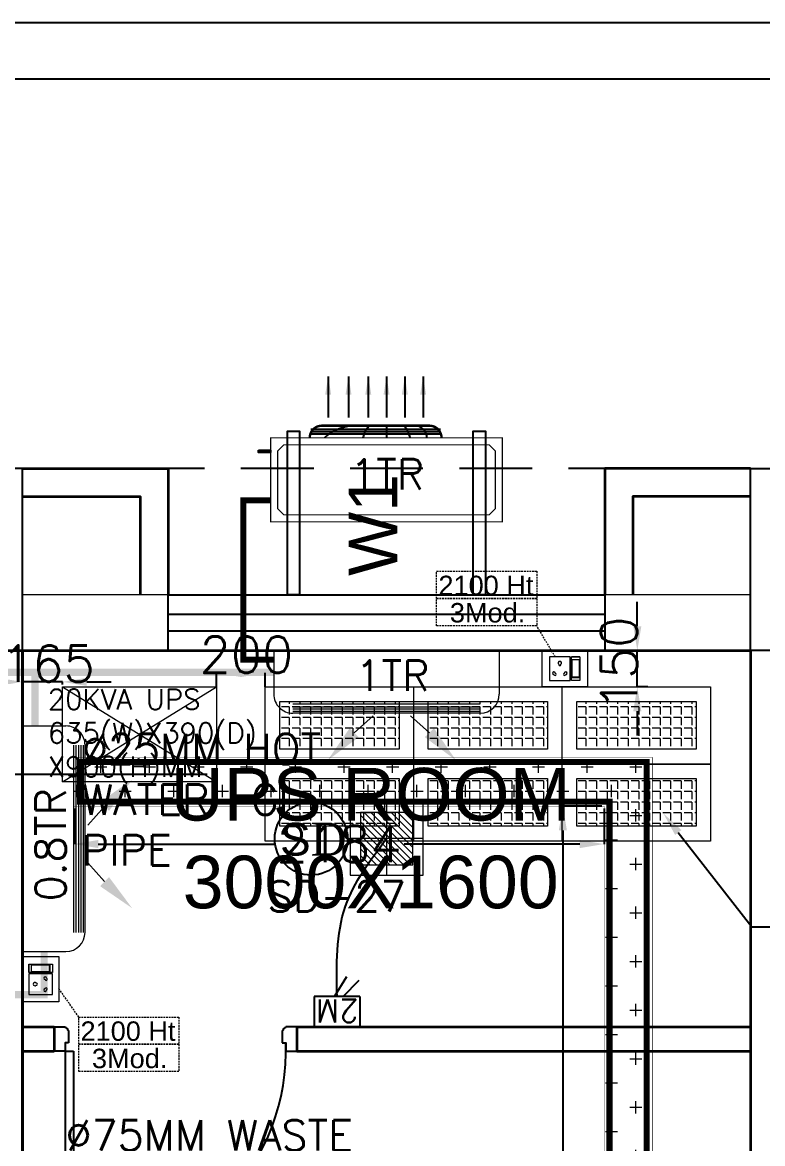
# Model space of a CAD drawing. Extents: x 3550807 to 4078732, y -628171 to -515859.
# Drawn here: x 3733747 to 3736797, y -593237 to -588620 of the extents above; entities that cross this region are included whole.
import ezdxf
from ezdxf import colors
from ezdxf.entities.mleader import LeaderData, LeaderLine
from ezdxf.math import Vec2, Vec3

# ---------------------------------------------------------------- set-up
doc = ezdxf.new("R2010")
doc.units = 0
doc.header["$LTSCALE"] = 6
doc.header["$MEASUREMENT"] = 0
for name, pattern in [('1', [0]), ('CONTINU', [0]), ('DASHED2', [0.375, 0.25, -0.125]), ('HIDDEN', [0.375, 0.25, -0.125])]:
    doc.linetypes.add(name, pattern=pattern)
doc.layers.get('0').update_dxf_attribs({"linetype": 'CONTINUOUS'})
doc.layers.get('Defpoints').update_dxf_attribs({"linetype": 'CONTINUOUS'})
for name, color, linetype in [('24W UPS POWER LIGHT', 5, 'CONTINUOUS'), ('Chajja', 7, 'CONTINUOUS'), ('COL', 5, 'CONTINUOUS'), ('DOOR', 44, 'CONTINUOUS'), ('ELE-2M UPS P.SB', 3, 'CONTINUOUS'), ('FA-FIRE TEXT', 7, 'CONTINUOUS'), ('HVAC_HI_WALL_1TR', 1, 'CONTINUOUS'), ('JOINERY', 7, 'CONTINUOUS'), ('M HVAC HIGH WALL UNIT', 3, 'CONTINUOUS'), ('MEP_HVAC_COPPER_PIPE', 5, 'CONTINUOUS'), ('MEP_HVAC_DRAIN_PIPE', 7, 'CONTINUOUS'), ('MEP_HVAC_TEXT', 7, 'CONTINUOUS'), ('PL- WASTE PIPE', 6, 'CONTINUOUS'), ('PL-HOT WATER PIPE', 10, 'CONTINUOUS'), ('TEXT', 5, 'CONTINUOUS'), ('Window', 161, 'CONTINUOUS')]:
    doc.layers.add(name, color=color, linetype=linetype)
doc.layers.add('CFT_LOOPING', color=7, linetype='1', lineweight=0, true_color=0xd6d600)
for name, color, linetype, lineweight in [('ELE- DBS', 1, 'CONTINUOUS', 9), ('ELE-24W EMERGENCY  LED LIGHT', 5, 'CONTINUOUS', 18), ('ELE-CABLE TRAY', 31, 'CONTINUOUS', 18), ('ELE-GIEARTHING', 5, 'CONTINUOUS', 9), ('ELE. DB', 1, 'CONTINUOUS', 9), ('FA-BELOW SMOKE DERECTOR', 1, 'CONTINUOUS', 25), ('HTL-AC UNIT', 5, 'CONTINUOUS', 25), ('MEP_HVAC_VRF_COPPER_PIPE', 6, 'CONTINUOUS', 9), ('WALL', 10, 'CONTINUOUS', 35)]:
    doc.layers.add(name, color=color, linetype=linetype, lineweight=lineweight)
doc.layers.add('ELE-6A AC SOCKET', color=7, linetype='CONTINUOUS', true_color=0x00ceb6)
doc.layers.add('ELE-LIGHTING WIRING', color=7, linetype='CONTINUOUS', true_color=0x63d7b6)
doc.styles.add('ARIAL', font='arial.ttf')
doc.styles.add('PDF Times New Roman', font='times.ttf')
doc.styles.add('ROMANS', font='romans.shx')
doc.styles.get("Standard").update_dxf_attribs({"font": 'SIMPLEX'})
doc.styles.add('T 1-25', font='segoeui.ttf', dxfattribs={"width": 0.8, "height": 50})
doc.styles.add('VERDANA', font='verdana.ttf')
doc.dimstyles.new('AC DIM', dxfattribs={"dimtxt": 200, "dimasz": 200, "dimexe": 0.18, "dimexo": 50, "dimgap": 50, "dimtad": 1, "dimdec": 0, "dimzin": 12, "dimdsep": 46, "dimtxsty": 'ROMANS', "dimcen": 0, "dimclrt": 7, "dimadec": 0, "dimazin": 0, "dimtfac": 1, "dimtdec": 0, "dimtix": 1, "dimtofl": 0, "dimtmove": 0, "dimatfit": 3, "dimfxl": 0, "dimtolj": 1, "dimtzin": 12, "dimarcsym": 0})
doc.dimstyles.new('D 1-25', dxfattribs={"dimtxt": 50, "dimasz": 12.5, "dimexe": 0, "dimexo": 10, "dimgap": 0, "dimtad": 0, "dimdec": 0, "dimzin": 0, "dimdsep": 46, "dimtxsty": 'T 1-25', "dimblk": 'ARCHTICK', "dimcen": 5, "dimclrd": 256, "dimclre": 256, "dimclrt": 256, "dimadec": 0, "dimazin": 0, "dimtfac": 50, "dimtdec": 0, "dimtmove": 1, "dimatfit": 2, "dimfxl": 0, "dimtolj": 1, "dimtzin": 0, "dimarcsym": 0})

# ---------------------------------------------------------------- blocks, each defined once
blk = doc.blocks.new('A$C19B8274B')
at = {"layer": 'DOOR', "color": 8}
for p, q in [((-45, 925), (-80, 925)), ((-80, 50), (-80, 925)), ((-45, 50), (-45, 925)), ((-45, 50), (-80, 50)), ((-940, -35), (-942.5, -35)), ((-60, -35), (-57.5, -35)), ((-955, -50), (-955, -47.5)), ((-45, -50), (-45, -47.5))]:
    blk.add_line(p, q, dxfattribs=at)
for points in [[(-940, 15), (-955, 15), (-955, 50), (-1000, 50), (-1000, -50), (-955, -50)], [(-60, 15), (-45, 15), (-45, 50), (0, 50), (0, -50), (-45, -50)], [(-940, -35), (-940, 15)], [(-60, -35), (-60, 15)]]:
    blk.add_lwpolyline(points, dxfattribs=at)
for centre, radius, start, end in [((-80, 50), 875, 90, 182.2924427752461), ((-955, -35), 12.5, 270, 0), ((-45, -35), 12.5, 180, 270)]:
    blk.add_arc(centre, radius, start, end, dxfattribs=at)
blk = doc.blocks.new('24w led emeregency')
at = {"layer": 'ELE-24W EMERGENCY  LED LIGHT'}
h = blk.add_hatch(dxfattribs=at)
h.set_pattern_fill('ANSI31', scale=166.666666666665, style=0)
h.set_pattern_definition([(45, (0, 0), (-14.73139127471959, 14.7313912747196), [])])
h.paths.add_polyline_path([(-115.397401795839, -115.397401795839), (-115.397401795839, 115.397401795839), (115.397401795839, 115.397401795839), (115.397401795839, -115.397401795839)])
at = {"layer": 'ELE-24W EMERGENCY  LED LIGHT', "color": 5}
for p, q in [((0, 160), (0, -160)), ((-160, 0), (160, 0))]:
    blk.add_line(p, q, dxfattribs=at)
for points in [[(-160, -160), (-160, 160), (160, 160), (160, -160)], [(-115.397401795839, -115.397401795839), (-115.397401795839, 115.397401795839), (115.397401795839, 115.397401795839), (115.397401795839, -115.397401795839)]]:
    blk.add_lwpolyline(points, close=True, dxfattribs=at)
blk = doc.blocks.new('2M UPS SB')
at = {"layer": 'ELE-2M UPS P.SB', "color": 3}
for p, q in [((-133.7655910551548, 160), (-69.26612788438797, 265.2194964364171)), ((-88.23655763268471, 160), (-3.38374388217926, 244.8528137430549)), ((-240, 160), (-240, 0)), ((0, 160), (-240, 160)), ((0, 160), (0, 0))]:
    blk.add_line(p, q, dxfattribs=at)
blk.add_text('2M', height=120, rotation=180, dxfattribs=at).set_placement((-6.021764248609543, 142.9791077449918))
blk = doc.blocks.new('3EWRWE')
at = {"layer": 'ELE- DBS'}
h = blk.add_hatch(dxfattribs=at)
h.set_pattern_fill('ANGLE', color=2, scale=6.247410374036594, angle=179.9999999999999)
h.set_pattern_definition([(179.9999999999999, (863804.8010544996, 517320.3389057914), (-5.87854682314948e-14, -43.63816146264563), [31.73684470010591, -11.90131676253971]), (269.9999999999999, (863804.8010544996, 517320.3389057914), (43.63816146264563, -6.145753496929002e-14), [31.73684470010591, -11.90131676253971])])
h.paths.add_polyline_path([(-60.15425592567772, 61.72987593861762), (-551.4654378360137, 61.72987593861762), (-551.4654378360137, 257.4896654611221), (-60.15425592567772, 257.4896654611221)])
h.paths.add_polyline_path([(-671.8303171815351, 61.72987593861762), (-1163.141499091871, 61.72987593861762), (-1163.141499091871, 257.4896654611221), (-671.8303171815351, 257.4896654611221)])
h.paths.add_polyline_path([(-1283.506378437858, 379.0807845427189), (-1774.817560348194, 379.0807845427189), (-1774.817560348194, 574.8405740652233), (-1283.506378437858, 574.8405740652233)])
h.paths.add_polyline_path([(-60.15425592567772, 379.0807845427189), (-551.4654378360137, 379.0807845427189), (-551.4654378360137, 574.8405740652233), (-60.15425592567772, 574.8405740652233)])
h.paths.add_polyline_path([(-671.8303171815351, 379.0807845427189), (-1163.141499091871, 379.0807845427189), (-1163.141499091871, 574.8405740652233), (-671.8303171815351, 574.8405740652233)])
h.paths.add_polyline_path([(-1283.506378437858, 61.72987593861762), (-1774.817560348194, 61.72987593861762), (-1774.817560348194, 257.4896654611221), (-1283.506378437858, 257.4896654611221)])
at = {"layer": 'ELE- DBS', "color": 3}
for p, q in [((-1223.323938743677, 317.3509086047998), (-1223.323938743677, 634.701817208901)), ((-611.6478774878196, 317.3509086047998), (-611.6478774878196, 634.701817208901)), ((-1223.323938743677, 0), (-1223.323938743677, 317.3509086047998)), ((-611.6478774878196, 0), (-611.6478774878196, 317.3509086047998))]:
    blk.add_line(p, q, dxfattribs=at)
for points in [[(0, 317.3509086047998), (-1835, 317.3509086047998), (-1835, 634.701817208901), (0, 634.701817208901)], [(-1283.506378437858, 379.0807845427189), (-1774.817560348194, 379.0807845427189), (-1774.817560348194, 574.8405740652233), (-1283.506378437858, 574.8405740652233)], [(-671.8303171815351, 379.0807845427189), (-1163.141499091871, 379.0807845427189), (-1163.141499091871, 574.8405740652233), (-671.8303171815351, 574.8405740652233)], [(-60.15425592567772, 379.0807845427189), (-551.4654378360137, 379.0807845427189), (-551.4654378360137, 574.8405740652233), (-60.15425592567772, 574.8405740652233)], [(0, 0), (-1835, 0), (-1835, 317.3509086047998), (0, 317.3509086047998)], [(-1283.506378437858, 61.72987593861762), (-1774.817560348194, 61.72987593861762), (-1774.817560348194, 257.4896654611221), (-1283.506378437858, 257.4896654611221)], [(-671.8303171815351, 61.72987593861762), (-1163.141499091871, 61.72987593861762), (-1163.141499091871, 257.4896654611221), (-671.8303171815351, 257.4896654611221)], [(-60.15425592567772, 61.72987593861762), (-551.4654378360137, 61.72987593861762), (-551.4654378360137, 257.4896654611221), (-60.15425592567772, 257.4896654611221)]]:
    blk.add_lwpolyline(points, close=True, dxfattribs=at)
blk = doc.blocks.new('*D182')
at = {"layer": 'Defpoints', "color": 0, "linetype": 'ByBlock', "transparency": 16777216}
for p in [(3734747.586778076, -591298.5868313808), (3734547.586778076, -591365.37485954), (3734747.586778076, -591365.37485954)]:
    blk.add_point(p, dxfattribs=at)
at = {"layer": 'ELE-CABLE TRAY', "color": 7, "lineweight": -2, "transparency": 16777216}
for p, q in [((3734547.586778076, -591355.37485954), (3734547.586778076, -591298.5868313808)), ((3734647.586778076, -591298.5868313808), (3734647.586778076, -591298.5868313808)), ((3734747.586778076, -591355.37485954), (3734747.586778076, -591298.5868313808))]:
    blk.add_line(p, q, dxfattribs=at)
at = {"layer": 'ELE-CABLE TRAY', "color": 7, "linetype": 'ByBlock', "transparency": 16777216}
for points in [[(3734647.586778076, -591281.9201647142), (3734647.586778076, -591315.2534980475), (3734547.586778076, -591298.5868313808)], [(3734647.586778076, -591315.2534980475), (3734647.586778076, -591281.9201647142), (3734747.586778076, -591298.5868313808)]]:
    blk.add_solid(points, dxfattribs=at)
at = {"layer": 'ELE-CABLE TRAY', "color": 7, "linetype": 'ByBlock', "transparency": 16777216, "insert": (3734670.086794877, -591223.5868313808), "char_height": 150, "attachment_point": 5, "style": 'ROMANS'}
blk.add_mtext('\\A1;200', dxfattribs=at)
blk = doc.blocks.new('*D183')
at = {"layer": 'Defpoints', "color": 0, "linetype": 'ByBlock', "transparency": 16777216}
for p in [(3733747.399164321, -591335.3572880513), (3733747.399164321, -591356.3237228213), (3733912.404959894, -591356.3212707468)]:
    blk.add_point(p, dxfattribs=at)
at = {"layer": 'ELE-CABLE TRAY', "color": 7, "lineweight": -2, "transparency": 16777216}
for p, q in [((3733647.399164321, -591335.3572880513), (3733547.399164321, -591335.3572880513)), ((3733747.399164321, -591346.3237228213), (3733747.399164321, -591335.3572880513)), ((3733912.404959894, -591335.3572880513), (3733747.399164321, -591335.3572880513)), ((3733912.404959894, -591346.3212707468), (3733912.404959894, -591335.3572880513)), ((3734012.404959894, -591335.3572880513), (3734112.404959894, -591335.3572880513))]:
    blk.add_line(p, q, dxfattribs=at)
at = {"layer": 'ELE-CABLE TRAY', "color": 7, "linetype": 'ByBlock', "transparency": 16777216}
for points in [[(3733647.399164321, -591352.0239547179), (3733647.399164321, -591318.6906213847), (3733747.399164321, -591335.3572880513)], [(3734012.404959894, -591318.6906213847), (3734012.404959894, -591352.0239547179), (3733912.404959894, -591335.3572880513)]]:
    blk.add_solid(points, dxfattribs=at)
at = {"layer": 'ELE-CABLE TRAY', "color": 7, "linetype": 'ByBlock', "transparency": 16777216, "insert": (3733852.402078909, -591260.3572880513), "char_height": 150, "attachment_point": 5, "style": 'ROMANS'}
blk.add_mtext('\\A1;165', dxfattribs=at)
blk = doc.blocks.new('*D184')
at = {"layer": 'Defpoints', "color": 0, "linetype": 'ByBlock', "transparency": 16777216}
for p in [(3736280.512616635, -591206.3203238554), (3736334.369652146, -591206.3203238554), (3736334.369652146, -591356.3212707468)]:
    blk.add_point(p, dxfattribs=at)
at = {"layer": 'ELE-CABLE TRAY', "color": 7, "lineweight": -2, "transparency": 16777216}
for p, q in [((3736280.512616635, -591106.3203238554), (3736280.512616635, -591006.3203238554)), ((3736324.369652146, -591206.3203238554), (3736280.512616635, -591206.3203238554)), ((3736280.512616635, -591356.3212707468), (3736280.512616635, -591206.3203238554)), ((3736324.369652146, -591356.3212707468), (3736280.512616635, -591356.3212707468)), ((3736280.512616635, -591456.3212707468), (3736280.512616635, -591556.3212707468))]:
    blk.add_line(p, q, dxfattribs=at)
at = {"layer": 'ELE-CABLE TRAY', "color": 7, "linetype": 'ByBlock', "transparency": 16777216}
for points in [[(3736263.845949968, -591106.3203238554), (3736297.179283301, -591106.3203238554), (3736280.512616635, -591206.3203238554)], [(3736297.179283301, -591456.3212707468), (3736263.845949968, -591456.3212707468), (3736280.512616635, -591356.3212707468)]]:
    blk.add_solid(points, dxfattribs=at)
at = {"layer": 'ELE-CABLE TRAY', "color": 7, "linetype": 'ByBlock', "transparency": 16777216, "insert": (3736205.512616635, -591258.8207804997), "char_height": 150, "attachment_point": 5, "rotation": 90, "style": 'ROMANS'}
blk.add_mtext('\\A1;150', dxfattribs=at)
blk = doc.blocks.new('EQ2WE')
at = {"layer": 'ELE-6A AC SOCKET', "lineweight": 0}
for p, q in [((-98.74961535586044, 169.5296093540965), (-215.4297063327394, 169.5296093540965)), ((-215.4297063327394, 169.5296093540965), (-215.4297063327394, 36.34056040062569)), ((-98.74961535586044, 36.34056040062569), (-98.74961535586044, 169.5296093540965)), ((-91.01605767477304, 36.34056040062569), (-91.01605767477304, 169.5296093540965)), ((-91.01605767477304, 169.5296093540965), (-44.61471158778295, 169.5296093540965)), ((-44.61471158778295, 169.5296093540965), (-91.01605767477304, 169.5296093540965)), ((-87.14927883446217, 50.84098105295561), (-87.14927883446217, 155.0291887017665)), ((-87.14927883446217, 155.0291887017665), (-48.48149042809382, 155.0291887017665)), ((-48.48149042809382, 155.0291887017665), (-48.48149042809382, 50.84098105295561)), ((-44.61471158778295, 169.5296093540965), (-44.61471158778295, 36.34056040062569)), ((-44.61471158778295, 169.5296093540965), (-44.61471158778295, 36.34056040062569)), ((-215.4297063327394, 36.34056040062569), (-98.74961535586044, 36.34056040062569)), ((-44.61471158778295, 36.34056040062569), (-91.01605767477304, 36.34056040062569)), ((-48.48149042809382, 55.48111566121224), (-87.14927883446217, 55.48111566121224)), ((-48.48149042809382, 50.84098105295561), (-87.14927883446217, 50.84098105295561))]:
    blk.add_line(p, q, dxfattribs=at)
blk.add_lwpolyline([(0, 0), (-257.3377121933736, 0), (-257.3377121933736, 205.8701697547222), (0, 205.8701697547222)], close=True, dxfattribs=at)
for centre, radius, start, end in [((-157.0896608447656, 135.8136806810508), 9.081299729220849, 307.1583653148004, 232.8416346884283), ((-157.0896608447656, 126.7304949983954), 5.787476604568305, 161.4031195280473, 18.59688047086035), ((-190.3405810883269, 76.93636897683609), 7.825907300167327, 5.268912887902898, 272.5100337055451), ((-184.1718958457932, 71.55308571003843), 6.314391276533496, 202.6838099291593, 75.09513666362629), ((-130.0074258428067, 71.55308571003843), 6.314391276533496, 104.9048633363737, 337.3161900708406), ((-123.8387406007387, 76.93636897683609), 7.825907300167327, 267.4899662944549, 174.7310871120971)]:
    blk.add_arc(centre, radius, start, end, dxfattribs=at)
blk = doc.blocks.new('SMOKE DETECTOR')
at = {"layer": 'FA-BELOW SMOKE DERECTOR', "color": 7}
blk.add_circle((931028.7306233168, -118293.8702529273), 166.0108993562608, dxfattribs=at)
at = {"layer": 'FA-BELOW SMOKE DERECTOR', "insert": (930887.0836242564, -118372.9609814075), "char_height": 150, "attachment_point": 7, "style": 'PDF Times New Roman'}
blk.add_mtext('{\\fArial|b0|i0|c0|p34;S}D', dxfattribs=at)
blk = doc.blocks.new('*D191')
at = {"layer": 'Defpoints', "color": 0, "linetype": 'ByBlock', "transparency": 16777216}
for p in [(3735973.845061731, -591847.2087069355), (3736143.725472257, -591847.2087069355), (3736140.39693519, -598370.0736272633)]:
    blk.add_point(p, dxfattribs=at)
at = {"layer": 'ELE-CABLE TRAY', "color": 7, "lineweight": -2, "transparency": 16777216}
for p, q in [((3736133.725472257, -591847.2087069355), (3735973.845061731, -591847.2087069355)), ((3735973.845061731, -591947.2087069355), (3735973.845061731, -594848.3911670991)), ((3735973.845061731, -598270.0736272633), (3735973.845061731, -595368.8911670991)), ((3736130.39693519, -598370.0736272633), (3735973.845061731, -598370.0736272633))]:
    blk.add_line(p, q, dxfattribs=at)
at = {"layer": 'ELE-CABLE TRAY', "color": 7, "linetype": 'ByBlock', "transparency": 16777216}
for points in [[(3735990.511728398, -591947.2087069355), (3735957.178395065, -591947.2087069355), (3735973.845061731, -591847.2087069355)], [(3735957.178395065, -598270.0736272633), (3735990.511728398, -598270.0736272633), (3735973.845061731, -598370.0736272633)]]:
    blk.add_solid(points, dxfattribs=at)
at = {"layer": 'ELE-CABLE TRAY', "color": 7, "linetype": 'ByBlock', "transparency": 16777216, "insert": (3735973.845061731, -595108.6411670994), "char_height": 150, "attachment_point": 5, "rotation": 90, "style": 'ROMANS'}
blk.add_mtext('\\A1;6523', dxfattribs=at)
blk = doc.blocks.new('*D192')
at = {"layer": 'Defpoints', "color": 0, "linetype": 'ByBlock', "transparency": 16777216}
for p in [(3733960.085888825, -591847.2087069355), (3736143.725472257, -591847.2087069355), (3733960.085888825, -592003.1926629045)]:
    blk.add_point(p, dxfattribs=at)
at = {"layer": 'ELE-CABLE TRAY', "color": 7, "lineweight": -2, "transparency": 16777216}
for p, q in [((3733960.085888825, -591857.2087069355), (3733960.085888825, -592003.1926629045)), ((3736143.725472257, -591857.2087069355), (3736143.725472257, -592003.1926629045)), ((3734060.085888825, -592003.1926629045), (3734784.155680541, -592003.1926629045)), ((3736043.725472257, -592003.1926629045), (3735319.655680541, -592003.1926629045))]:
    blk.add_line(p, q, dxfattribs=at)
at = {"layer": 'ELE-CABLE TRAY', "color": 7, "linetype": 'ByBlock', "transparency": 16777216}
for points in [[(3734060.085888825, -591986.5259962379), (3734060.085888825, -592019.8593295711), (3733960.085888825, -592003.1926629045)], [(3736043.725472257, -592019.8593295711), (3736043.725472257, -591986.5259962379), (3736143.725472257, -592003.1926629045)]]:
    blk.add_solid(points, dxfattribs=at)
at = {"layer": 'ELE-CABLE TRAY', "color": 7, "linetype": 'ByBlock', "transparency": 16777216, "insert": (3735051.905680541, -592003.1926629045), "char_height": 150, "attachment_point": 5, "style": 'ROMANS'}
blk.add_mtext('\\A1;2184', dxfattribs=at)
blk = doc.blocks.new('HI WALL SPLIT AC UNIT')
at = {"layer": 'M HVAC HIGH WALL UNIT', "lineweight": 5}
for p, q in [((955021.308734272, -147903.7793801695), (955950.308734272, -147903.7793801695)), ((955021.308734272, -147903.7793801695), (955021.308734272, -148083.0293801695)), ((955950.308734272, -147903.7793801695), (955950.308734272, -148083.0293801695)), ((955100.0587342721, -148161.7793801695), (955871.5587342721, -148161.7793801695))]:
    blk.add_line(p, q, dxfattribs=at)
at = {"layer": 'M HVAC HIGH WALL UNIT', "color": 8, "lineweight": 5}
for p, q in [((955100.0587342721, -148115.5976393176), (955871.5587342721, -148115.5976393176)), ((955100.0587342721, -148124.8339212745), (955871.5587342721, -148124.8339212745)), ((955100.0587342721, -148136.3793978709), (955871.5587342721, -148136.3793978709)), ((955100.0587342721, -148145.6157625946), (955871.5587342721, -148145.6157625946)), ((955100.0587342721, -148154.8521273183), (955871.5587342721, -148154.8521273183))]:
    blk.add_line(p, q, dxfattribs=at)
at = {"layer": 'M HVAC HIGH WALL UNIT', "color": 7, "lineweight": 5}
for p, q in [((955309.1874327157, -148242.1703933137), (955386.7836686636, -148173.0146953518)), ((955619.061635639, -148242.1703933137), (955541.4653996913, -148173.0146953518))]:
    blk.add_line(p, q, dxfattribs=at)
at = {"layer": 'M HVAC HIGH WALL UNIT', "lineweight": 5}
for centre, radius, start, end in [((955100.0587342721, -148083.0293801693), 78.75, 179.9999999999788, 269.9999999999153), ((955871.5587342721, -148083.0293801693), 78.7500000000291, 270, 0)]:
    blk.add_arc(centre, radius, start, end, dxfattribs=at)
at = {"layer": 'M HVAC HIGH WALL UNIT', "color": 7, "lineweight": 5}
for points in [[(955328.0967511703, -148260.3775395913), (955290.2781142604, -148223.963247036), (955199.9445550499, -148355.6263040428)], [(955600.1523171841, -148260.3775395913), (955637.9709540937, -148223.963247036), (955728.3045133043, -148355.6263040428)]]:
    blk.add_solid(points, dxfattribs=at)
blk = doc.blocks.new('HI WALL SPLIT AC UNIT 1TR')
at = {"layer": 'M HVAC HIGH WALL UNIT', "color": 1, "lineweight": 5}
for p, q in [((1294404.320245413, -128751.9508093165), (1294404.320245413, -129680.9508093165)), ((1294404.320245413, -128751.9508093165), (1294583.570245413, -128751.9508093165)), ((1294662.320245413, -128830.7008093166), (1294662.320245413, -129602.2008093166)), ((1294404.320245413, -129680.9508093165), (1294583.570245413, -129680.9508093165))]:
    blk.add_line(p, q, dxfattribs=at)
at = {"layer": 'M HVAC HIGH WALL UNIT', "color": 8, "lineweight": 5}
for p, q in [((1294616.138504561, -128830.7008093166), (1294616.138504561, -129602.2008093166)), ((1294625.374786518, -128830.7008093166), (1294625.374786518, -129602.2008093166)), ((1294636.920263114, -128830.7008093166), (1294636.920263114, -129602.2008093166)), ((1294646.156627838, -128830.7008093166), (1294646.156627838, -129602.2008093166)), ((1294655.392992562, -128830.7008093166), (1294655.392992562, -129602.2008093166))]:
    blk.add_line(p, q, dxfattribs=at)
at = {"layer": 'M HVAC HIGH WALL UNIT', "color": 7, "lineweight": 5}
for p, q in [((1294742.711258557, -129039.8295077601), (1294673.555560595, -129117.425743708)), ((1294742.711258557, -129349.7037106835), (1294673.555560595, -129272.1074747357))]:
    blk.add_line(p, q, dxfattribs=at)
at = {"layer": 'M HVAC HIGH WALL UNIT', "color": 1, "lineweight": 5}
for centre, radius, start, end in [((1294583.570245413, -128830.7008093166), 78.75, 0, 90), ((1294583.570245413, -129602.2008093166), 78.7500000000291, 270, 0)]:
    blk.add_arc(centre, radius, start, end, dxfattribs=at)
at = {"layer": 'M HVAC HIGH WALL UNIT', "color": 7, "lineweight": 5}
for points in [[(1294760.918404835, -129058.7388262148), (1294724.50411228, -129020.9201893049), (1294856.167169286, -128930.5866300943)], [(1294760.918404835, -129330.7943922286), (1294724.50411228, -129368.6130291382), (1294856.167169286, -129458.9465883487)]]:
    blk.add_solid(points, dxfattribs=at)
blk = doc.blocks.new('ODU')
at = {"layer": 'HTL-AC UNIT'}
for p, q in [((3484013.200113567, -610684.4664987052, 0.0005951086071610628), (3483479.761708657, -610684.4664987052, 0.0005951086071610628)), ((3483791.480911112, -610668.6237657337, 0.0005951086071610628), (3483791.480911112, -610718.6237657318, 0.0005951086071610628)), ((3484013.200113567, -610694.1598104654, 0.0005951086071610628), (3483479.761708657, -610694.1598104654, 0.0005951086071610628)), ((3484013.200113567, -610703.8531222238, 0.0005951086071610628), (3483479.761708657, -610703.8531222238, 0.0005951086071610628))]:
    blk.add_line(p, q, dxfattribs=at)
at = {"layer": 'HTL-AC UNIT', "elevation": 0.0005951086071610628}
for points in [[(3483383.038391656, -611364.6237657287), (3483383.038391656, -610691.2941056105), (3483433.038391656, -610691.2941056105), (3483433.038391656, -611364.6237657287), (3483383.038391656, -611364.6237657287)], [(3484148.798999058, -611364.6237657287), (3484148.798999058, -610691.2941056105), (3484198.798999058, -610691.2941056105), (3484198.798999058, -611364.6237657287), (3484148.798999058, -611364.6237657287)]]:
    blk.add_lwpolyline(points, dxfattribs=at)
at = {"layer": 'HTL-AC UNIT', "const_width": 10, "elevation": 0.0005951086071610628}
blk.add_lwpolyline([(3483475.058633203, -610718.6237657337), (3483475.058633203, -610718.6237657337, -0.4142135623730951), (3483525.058633203, -610668.6237657337), (3483967.903189021, -610668.6237657337, -0.4142135623730951), (3484017.903189021, -610718.6237657337), (3484017.903189021, -610718.6237657337)], format="xyb", dxfattribs=at)
at = {"layer": 'HTL-AC UNIT', "const_width": 5, "elevation": 0.0005951086071610628}
for points in [[(3483313.798999058, -610718.6237657318), (3484268.798999058, -610718.6237657318), (3484268.798999058, -611064.6237657318), (3483313.798999058, -611064.6237657318)], [(3483367.826287694, -610747.651054368), (3484214.771710422, -610747.651054368), (3484239.771710422, -610772.651054368), (3484239.771710422, -611010.5964770956), (3484214.771710422, -611035.5964770956), (3483367.826287694, -611035.5964770956), (3483342.826287694, -611010.5964770956), (3483342.826287694, -610772.651054368)]]:
    blk.add_lwpolyline(points, close=True, dxfattribs=at)
at = {"layer": 'HTL-AC UNIT', "elevation": 0.0005951086071610628}
blk.add_lwpolyline([(3483263.798999056, -610769.1575213323), (3483313.798999056, -610769.1575213323), (3483313.798999056, -610779.1575213323), (3483263.798999056, -610779.1575213323)], close=True, dxfattribs=at)
at = {"layer": 'HTL-AC UNIT'}
for centre, radius, start, end in [((3483666.176587167, -610864.3737876163, 0.0005951086071610628), 195.957629791482, 87.36235198409709, 131.9452961393248), ((3483789.0798394, -610736.5881410023, 0.0005951086071610628), 96.57893493258844, 135.2739001422729, 169.2801411992079), ((3483793.881982824, -610736.5881410023, 0.0005951086071610628), 96.57893493258844, 10.71985880079216, 44.72609985772714), ((3483907.767385729, -610718.6237657337, 0.0005951086071610628), 49.9999999999127, 0, 90)]:
    blk.add_arc(centre, radius, start, end, dxfattribs=at)
for points in [[(3483550.963916721, -610465.7133055168, 0.0005951086071610628), (3483550.963916721, -610635.2373082364, 0.0005951086071610628)], [(3483634.722413917, -610465.7133055168, 0.0005951086071610628), (3483634.722413917, -610635.2373082364, 0.0005951086071610628)], [(3483716.222413917, -610465.7133055168, 0.0005951086071610628), (3483716.222413917, -610635.2373082364, 0.0005951086071610628)], [(3483791.480911112, -610465.7133055168, 0.0005951086071610628), (3483791.480911112, -610635.2373082364, 0.0005951086071610628)], [(3483866.739408307, -610465.7133055168, 0.0005951086071610628), (3483866.739408307, -610635.2373082364, 0.0005951086071610628)], [(3483941.997905503, -610465.7133055168, 0.0005951086071610628), (3483941.997905503, -610635.2373082364, 0.0005951086071610628)]]:
    blk.add_leader(points, dimstyle='AC DIM', override={"dimasz": 75, "dimtad": 0}, dxfattribs=at)

msp = doc.modelspace()

# ---------------------------------------------------------------- hatches: boundary and pattern name
at = {"layer": 'ELE-CABLE TRAY', "linetype": 'ByBlock'}
h = msp.add_hatch(dxfattribs=at)
h.set_pattern_fill('CROSS', color=256, scale=400.7856)
h.set_pattern_definition([(0, (-40653.87464487646, 4383.641379792942), (100.1964, 100.1964), [50.0982, -150.2946]), (90, (-40628.82554487651, 4358.592279792996), (-100.1964, 100.1964), [50.0982, -150.2946])])
h.paths.add_polyline_path([(3736343.725472257, -598370.0736272633), (3736343.725472257, -591647.2087069355), (3733960.085888825, -591647.2087069355), (3733960.085888825, -591847.2087069355), (3736143.725472257, -591847.2087069355), (3736143.725472257, -598370.0736272633)])

# ---------------------------------------------------------------- linework, layer by layer
for points in [[(3750161.602118808, -588619.6529883851), (3750161.602118808, -620631.0736272633), (3705080.39693519, -620631.0736272633), (3705080.39693519, -588619.6529883851)], [(3749929.769698189, -588851.485409002), (3749929.769698189, -620399.2412066456), (3705312.229355807, -620399.2412066456), (3705312.229355807, -588851.485409002)]]:
    msp.add_lwpolyline(points, close=True)
at = {"layer": 'CFT_LOOPING', "color": 7, "linetype": 'DASHED2', "ltscale": 5}
for p, q in [((3735943.10405443, -591232.7985847277), (3735866.384031128, -591105.0584765434)), ((3733979.322771496, -592715.475406354), (3733897.417042376, -592598.123775213))]:
    msp.add_line(p, q, dxfattribs=at)
for points in [[(3735453.788043119, -590880.0584765434), (3735866.384031128, -590880.0584765434), (3735866.384031128, -590992.5584765434), (3735453.788043119, -590992.5584765434)], [(3735453.788043119, -590992.5584765434), (3735866.384031128, -590992.5584765434), (3735866.384031128, -591105.0584765434), (3735453.788043119, -591105.0584765434)], [(3733979.322771496, -592715.475406354), (3734391.918759504, -592715.475406354), (3734391.918759504, -592827.975406354), (3733979.322771496, -592827.975406354)], [(3733979.322771496, -592827.975406354), (3734391.918759504, -592827.975406354), (3734391.918759504, -592940.475406354), (3733979.322771496, -592940.475406354)]]:
    msp.add_lwpolyline(points, close=True, dxfattribs=at)
at = {"layer": 'Chajja', "color": 8, "linetype": 'HIDDEN', "ltscale": 200}
msp.add_line((3736747.39693519, -590456.3203238578), (3733747.39693519, -590456.3203238578), dxfattribs=at)
msp.add_line((3736747.39693519, -590456.3203238578), (3733747.39693519, -590456.3203238578), dxfattribs=at)
at = {"layer": 'COL', "color": 8}
for points in [[(3732997.39693519, -591206.3203238578), (3733747.39693519, -591206.3203238578), (3733747.39693519, -590456.3203238578), (3732997.39693519, -590456.3203238578)], [(3737497.39693519, -591206.3203238578), (3736747.39693519, -591206.3203238578), (3736747.39693519, -590456.3203238578), (3737497.39693519, -590456.3203238578)]]:
    msp.add_lwpolyline(points, close=True, dxfattribs=at)
at = {"layer": 'ELE- DBS', "color": 3}
for p, q in [((3733912.404959893, -591746.3212707492), (3734547.586778075, -591356.3212707492)), ((3733912.404959893, -591356.3212707492), (3734547.586778075, -591746.3212707492))]:
    msp.add_line(p, q, dxfattribs=at)
msp.add_lwpolyline([(3733912.404959893, -591746.3212707492), (3733912.404959893, -591356.3212707492), (3734547.586778075, -591356.3212707492), (3734547.586778075, -591746.3212707492)], close=True, dxfattribs=at)
at = {"layer": 'ELE-CABLE TRAY', "linetype": 'ByBlock', "const_width": 1.860566674603738}
msp.add_lwpolyline([(3736343.725472257, -598370.0736272633), (3736343.725472257, -591647.2087069355), (3733960.085888825, -591647.2087069355), (3733960.085888825, -591847.2087069355), (3736143.725472257, -591847.2087069355), (3736143.725472257, -598370.0736272633)], close=True, dxfattribs=at)
at = {"layer": 'ELE-GIEARTHING', "color": 26, "linetype": 'ByBlock', "const_width": 25}
msp.add_lwpolyline([(3736166.083533317, -598404.0736272633), (3736166.083533317, -591828.1233919795), (3733985.159659253, -591828.1233919795), (3733985.159659253, -591665.6946632533), (3736319.436452569, -591665.6946632533), (3736319.436452569, -598401.0736272633)], dxfattribs=at)
at = {"layer": 'ELE-LIGHTING WIRING', "color": 254, "linetype": 'ByBlock', "true_color": 0xdebad0}
msp.add_spline([(3735043.637745149, -592630.4601701756), (3735078.284201997, -592259.545132451), (3735247.876113994, -591980.4601701421)], degree=3, dxfattribs=at)
at = {"layer": 'MEP_HVAC_COPPER_PIPE', "linetype": 'ByBlock', "const_width": 25}
msp.add_lwpolyline([(3734782.89693519, -591244.2373379747), (3734657.532040395, -591244.2373379747), (3734657.532040395, -590588.0122294667), (3734769.89693519, -590588.0122294667)], dxfattribs=at)
at = {"layer": 'MEP_HVAC_DRAIN_PIPE', "linetype": 'ByBlock', "const_width": 30}
for points in [[(3734782.89693519, -591295.9453238582), (3731122.552099845, -591295.9453238582)], [(3733799.710401106, -591516.8203238245), (3733799.710401106, -591295.9453238582)]]:
    msp.add_lwpolyline(points, dxfattribs=at)
at = {"layer": 'MEP_HVAC_VRF_COPPER_PIPE', "color": 6, "linetype": 'ByBlock', "const_width": 30, "elevation": -0.006222254567006757}
msp.add_lwpolyline([(3731062.160879515, -594854.9170493123), (3733422.880746635, -594854.9170493123), (3733422.880746635, -592623.207719122), (3733837.033452106, -592623.207719122), (3733837.033452105, -592445.8203238245)], dxfattribs=at)
at = {"layer": 'WALL', "color": 8, "lineweight": 0}
for p, q in [((3736747.39693519, -590976.3203238578), (3733747.39693519, -590976.3203238578)), ((3736747.39693519, -591206.3203238578), (3733747.39693519, -591206.3203238578)), ((3736747.39693519, -594406.3203238578), (3736747.39693519, -591206.3203238583))]:
    msp.add_line(p, q, dxfattribs=at)
at = {"layer": 'WALL', "color": 8, "linetype": 'ByBlock'}
for p, q in [((3733747.39693519, -591206.3203238578), (3733747.444488904, -594406.3203238578)), ((3733747.444487715, -594406.2402883772), (3733747.39693519, -591206.3203238583)), ((3733747.420712047, -592756.3203237911), (3733877.916607017, -592756.3203237911)), ((3733877.916607017, -592756.3203237911), (3733877.916607017, -592856.3203237911)), ((3734877.916607017, -592756.3203237909), (3734877.916607017, -592856.3203237911)), ((3734877.916607017, -592756.3203237911), (3736747.39693519, -592756.3203237911)), ((3733747.420712047, -592856.3203237911), (3733877.916607017, -592856.3203237911)), ((3734877.916607017, -592856.3203237911), (3736747.39693519, -592856.3203237911))]:
    msp.add_line(p, q, dxfattribs=at)
for points in [[(3733747.39693519, -590456.3203238578), (3734347.39693519, -590456.3203238578), (3734347.39693519, -590976.3203238578)], [(3733747.39693519, -590456.3203238578), (3734347.39693519, -590456.3203238578), (3734347.39693519, -590976.3203238578)], [(3736747.39693519, -590456.3203238578), (3736147.39693519, -590456.3203238578), (3736147.39693519, -590976.3203238578)], [(3733747.39693519, -590571.3203238578), (3734232.39693519, -590571.3203238578), (3734232.39693519, -590976.3203238578)], [(3733747.39693519, -590571.3203238578), (3734232.39693519, -590571.3203238578), (3734232.39693519, -590976.3203238578)], [(3736747.39693519, -590571.3203238578), (3736262.39693519, -590571.3203238578), (3736262.39693519, -590976.3203238578)], [(3731337.552099846, -591206.3203238578), (3736747.39693519, -591206.3203238578), (3736747.39693519, -597171.3203238578)]]:
    msp.add_lwpolyline(points, dxfattribs=at)
at = {"layer": 'WALL', "color": 8, "linetype": 'ByBlock', "elevation": -1.455191522836685e-10}
for points in [[(3736747.39693519, -590456.3203238578), (3736147.39693519, -590456.3203238578), (3736147.39693519, -590976.3203238578)], [(3736747.39693519, -590571.3203238578), (3736262.39693519, -590571.3203238578), (3736262.39693519, -590976.3203238578)]]:
    msp.add_lwpolyline(points, dxfattribs=at)
at = {"layer": 'Window', "color": 8, "linetype": 'Continuous'}
for points in [[(3736147.39693519, -590976.3203238578), (3736147.39693519, -591206.3203238578), (3734347.39693519, -591206.3203238578), (3734347.39693519, -590976.3203238578)], [(3736147.39693519, -590976.3203238578), (3736147.39693519, -591206.3203238578), (3734347.39693519, -591206.3203238578), (3734347.39693519, -590976.3203238578)], [(3736147.39693519, -591056.3203238578), (3736147.39693519, -591126.3203238578), (3734347.39693519, -591126.3203238578), (3734347.39693519, -591056.3203238578)], [(3736147.39693519, -591056.3203238578), (3736147.39693519, -591126.3203238578), (3734347.39693519, -591126.3203238578), (3734347.39693519, -591056.3203238578)]]:
    msp.add_lwpolyline(points, close=True, dxfattribs=at)

# ---------------------------------------------------------------- block references
at = {"layer": '24W UPS POWER LIGHT', "lineweight": 9, "xscale": -0.9375000000222322, "yscale": 0.9375000000222322, "zscale": 0.9375000000222322}
msp.add_blockref('24w led emeregency', (3735247.876113981, -591980.930389645), dxfattribs=at)
at = {"layer": 'ELE-2M UPS P.SB', "color": 6, "xscale": 0.7812500000005363, "yscale": 0.7812500000005363, "zscale": 0.7812500000005363}
msp.add_blockref('2M UPS SB', (3735137.387745149, -592755.4601701758), dxfattribs=at)
at = {"layer": 'ELE-6A AC SOCKET', "color": 254, "linetype": 'ByBlock', "true_color": 0xdebad0, "xscale": 0.7286145446852714, "yscale": 0.7286145446852714, "zscale": 0.7286145446852714}
msp.add_blockref('EQ2WE', (3736075.794092724, -591356.320323858), dxfattribs=at)
at = {"layer": 'ELE-6A AC SOCKET', "color": 254, "linetype": 'ByBlock', "true_color": 0xdebad0, "xscale": 0.7286145446852714, "yscale": 0.7286145446852714, "zscale": 0.7286145446852714, "rotation": 90}
msp.add_blockref('EQ2WE', (3733897.417042376, -592465.6296559065), dxfattribs=at)
at = {"layer": 'ELE. DB', "linetype": 'ByBlock'}
msp.add_blockref('3EWRWE', (3736582.586778075, -591991.0230879581), dxfattribs=at)
at = {"layer": 'FA-BELOW SMOKE DERECTOR', "color": 6, "xscale": 0.9035551315104862, "yscale": 0.9035551315104862, "zscale": 0.9035551315104862}
msp.add_blockref('SMOKE DETECTOR', (2893700.929928827, -485096.2179487837), dxfattribs=at)
at = {"layer": 'HTL-AC UNIT', "linetype": 'ByBlock'}
msp.add_blockref('ODU', (251456.0979361315, 20388.30344187084, -0.000595108621712978), dxfattribs=at)
at = {"layer": 'HVAC_HI_WALL_1TR', "rotation": 270}
msp.add_blockref('HI WALL SPLIT AC UNIT 1TR', (3864463.847744507, 703197.9999215547), dxfattribs=at)
at = {"layer": 'M HVAC HIGH WALL UNIT', "color": 1, "rotation": 89.99999999999999}
msp.add_blockref('HI WALL SPLIT AC UNIT', (3585843.629071935, -1547467.129058097), dxfattribs=at)
at = {"layer": 'WALL', "color": 8, "linetype": 'ByBlock', "rotation": 180.0000000000154}
msp.add_blockref('A$C19B8274B', (3733877.916607017, -592806.3203237911), dxfattribs=at)

# ---------------------------------------------------------------- texts
at = {"layer": 'ELE. DB', "color": 0, "insert": (3733852.143799216, -591365.3748595425), "char_height": 83.33461325020303, "width": 1525.509217719082, "attachment_point": 1}
msp.add_mtext('{\\Fromans.shx|c0;20KVA UPS\\P635(W)X390(D)\\PX900(H)MM\\P} ', dxfattribs=at)
at = {"layer": 'FA-FIRE TEXT', "color": 200, "linetype": 'CONTINU', "insert": (3734755.152051264, -592156.0468148324), "char_height": 125, "width": 349.8378647597838, "attachment_point": 1, "style": 'ROMANS'}
msp.add_mtext('{\\C256;SD-27}', dxfattribs=at)
at = {"layer": 'JOINERY', "color": 8, "style": 'ARIAL', "width": 0.9999999966184663}
msp.add_text('W1', height=200, rotation=90, dxfattribs=at).set_placement((3735291.676765649, -590898.8429833989))
msp.add_text('W1', height=200, rotation=90, dxfattribs=at).set_placement((3735291.676765649, -590898.8429833989))
at = {"layer": 'MEP_HVAC_TEXT', "color": 0, "char_height": 125, "width": 1718.698670698463, "attachment_point": 3, "style": 'VERDANA'}
for s, insert, rotation in [('{\\Fromans|c0;\\C256;1TR}', (3735402.592158845, -590418.349212183), 359.99312459720403), ('{\\Fromans|c0;\\C256;1TR}', (3735424.447240492, -591247.3263372901), 359.99312459720403), ('{\\Fromans|c0;\\C256;0.8TR}', (3733800.936137358, -591773.0538337528), 89.99312459720403)]:
    msp.add_mtext(s, dxfattribs=dict(at, insert=insert, rotation=rotation))
at = {"layer": 'PL- WASTE PIPE', "linetype": 'ByBlock', "ltscale": 5, "insert": (3733925.172351126, -593139.8016278578), "char_height": 124.9999999977931, "width": 1332.590875704529, "attachment_point": 1, "style": 'ROMANS'}
msp.add_mtext('%%c75MM WASTE WATER PIPE', dxfattribs=at)
at = {"layer": 'PL-HOT WATER PIPE', "color": 11, "true_color": 0xf75178, "insert": (3733992.536847705, -591549.3618807204), "char_height": 124.9999999977931, "width": 1179.377144230064, "attachment_point": 1, "style": 'ROMANS'}
msp.add_mtext('%%c25MM HOT WATER  GI PIPE', dxfattribs=at)
at = {"layer": 'TEXT', "color": 7, "char_height": 80, "attachment_point": 1}
for s, insert, width in [('\\A1;{\\fArial|b0|i0|c0|p34;2100 Ht}', (3735461.229883179, -590898.1366807179), 8957.987203209177), ('\\A1;{\\fArial|b0|i0|c0|p34;3Mod.}', (3735508.330973234, -591010.6366807226), 352.574825963015), ('\\A1;{\\fArial|b0|i0|c0|p34;2100 Ht}', (3733986.764611556, -592733.5536105285), 8957.987203209177), ('\\A1;{\\fArial|b0|i0|c0|p34;3Mod.}', (3734033.865701611, -592846.0536105331), 352.574825963015)]:
    msp.add_mtext(s, dxfattribs=dict(at, insert=insert, width=width))
at = {"layer": 'TEXT', "color": 8, "insert": (3735182.175307459, -591980.2851452535), "char_height": 216.75, "width": 2294.815376242172, "attachment_point": 5, "style": 'ARIAL'}
msp.add_mtext('UPS ROOM 3000X1600', dxfattribs=at)

# ---------------------------------------------------------------- dimensions: what is measured, and where the dimension line sits
at = {"layer": 'ELE-CABLE TRAY', "color": 21}
for base, p1, p2, picture, middle in [((3736280.512616635, -591206.3203238554), (3736334.369652146, -591356.3212707468), (3736334.369652146, -591206.3203238554), '*D184', (3736205.512616635, -591258.8207804997)), ((3735973.845061731, -591847.2087069355), (3736140.39693519, -598370.0736272633), (3736143.725472257, -591847.2087069355), '*D191', (3735973.845061731, -595108.6411670994))]:
    dim = msp.add_linear_dim(base=base, p1=p1, p2=p2, angle=90, dimstyle='D 1-25', override={"dimtxt": 150, "dimasz": 100, "dimtxsty": 'ROMANS', "dimclrd": 7, "dimclre": 7, "dimclrt": 7}, dxfattribs=at)
    dim.commit()
    dim.dimension.update_dxf_attribs({"geometry": picture, "text_midpoint": middle})
for base, p1, p2, picture, middle in [((3733747.399164321, -591335.3572880513), (3733912.404959894, -591356.3212707468), (3733747.399164321, -591356.3237228213), '*D183', (3733852.402078909, -591260.3572880513)), ((3734747.586778076, -591298.5868313808), (3734547.586778076, -591365.37485954), (3734747.586778076, -591365.37485954), '*D182', (3734670.086794877, -591223.5868313808)), ((3733960.085888825, -592003.1926629045), (3736143.725472257, -591847.2087069355), (3733960.085888825, -591847.2087069355), '*D192', (3735051.905680541, -592003.1926629045))]:
    dim = msp.add_linear_dim(base=base, p1=p1, p2=p2, dimstyle='D 1-25', override={"dimtxt": 150, "dimasz": 100, "dimtxsty": 'ROMANS', "dimclrd": 7, "dimclre": 7, "dimclrt": 7}, dxfattribs=at)
    dim.commit()
    dim.dimension.update_dxf_attribs({"geometry": picture, "text_midpoint": middle})

# ---------------------------------------------------------------- leaders
at = {"layer": 'PL-HOT WATER PIPE', "color": 11}
ml = msp.add_multileader_mtext('Standard', dxfattribs=at)
ml.set_content(' ', color=(247, 81, 120))
ml.set_leader_properties()
ml.build(insert=Vec2(0, 0))
ml.multileader.update_dxf_attribs({"text_right_attachment_type": 6, "dogleg_length": 481.5464338171296, "arrow_head_size": 99.99999999823451})
ctx = ml.context
ctx.base_point, ctx.char_height, ctx.arrow_head_size, ctx.landing_gap_size, ctx.plane_origin = Vec3(3734509.070593153, -591715.0001655498), 99.99999999823451, 99.99999999823451, 49.99999999911726, Vec3(3733373.96547892, -591715.0001655498)
ctx.right_attachment = 6
notes = []
notes.append((ctx, [(0, (1, 1, 0), (3734027.524159336, -591715.0001655498), (1, 0), 481.5464338171296, [(0, [(3733587.598857744, -591715.0001655498)], 0, [])])]))
ctx.mtext.insert, ctx.mtext.flow_direction = Vec3(3734559.070593152, -591655.0001655509), 5
at = {"layer": 'TEXT', "color": 0, "linetype": 'Continuous', "ltscale": 12}
ml = msp.add_multileader_mtext('Standard', dxfattribs=at)
ml.set_content(' ')
ml.set_leader_properties()
ml.build(insert=Vec2(0, 0))
ml.multileader.update_dxf_attribs({"dogleg_length": 412.4307421860285, "arrow_head_size": 100})
ctx = ml.context
ctx.base_point, ctx.arrow_head_size, ctx.plane_origin, ctx.plane_x_axis, ctx.plane_y_axis = Vec3(3737171.757599219, -592344.250562161), 100, Vec3(3736412.189431077, -592207.7461731753), Vec3(-1, 1.224646799147353e-16), Vec3(-1.224646799147353e-16, -1)
ctx.text_align_type = 2
notes.append((ctx, [(0, (1, 1, 0), (3736751.707809414, -592344.250562161), (1, -1.224646799147353e-16), 412.4307421860285, [(0, [(3736387.86743958, -591876.7816432156)], 0, [])])]))
ctx.mtext.insert, ctx.mtext.text_direction, ctx.mtext.rotation, ctx.mtext.alignment, ctx.mtext.flow_direction = Vec3(3737166.1385516, -592346.650562161), Vec3(-1, 1.224646799147353e-16), 3.141592653589793, 3, 5
for ctx, leaders in notes:
    for number, flags, end, landing, length, lines in leaders:
        leader = LeaderData()
        leader.index, (leader.has_last_leader_line, leader.has_dogleg_vector, leader.attachment_direction) = number, flags
        leader.last_leader_point, leader.dogleg_vector, leader.dogleg_length = Vec3(end), Vec3(landing), length
        for number, points, colour, breaks in lines:
            line = LeaderLine()
            line.index, line.vertices, line.color, line.breaks = number, Vec3.list(points), colors.encode_raw_color(colour), breaks
            leader.lines.append(line)
        ctx.leaders.append(leader)

doc.saveas('drawing.dxf')
